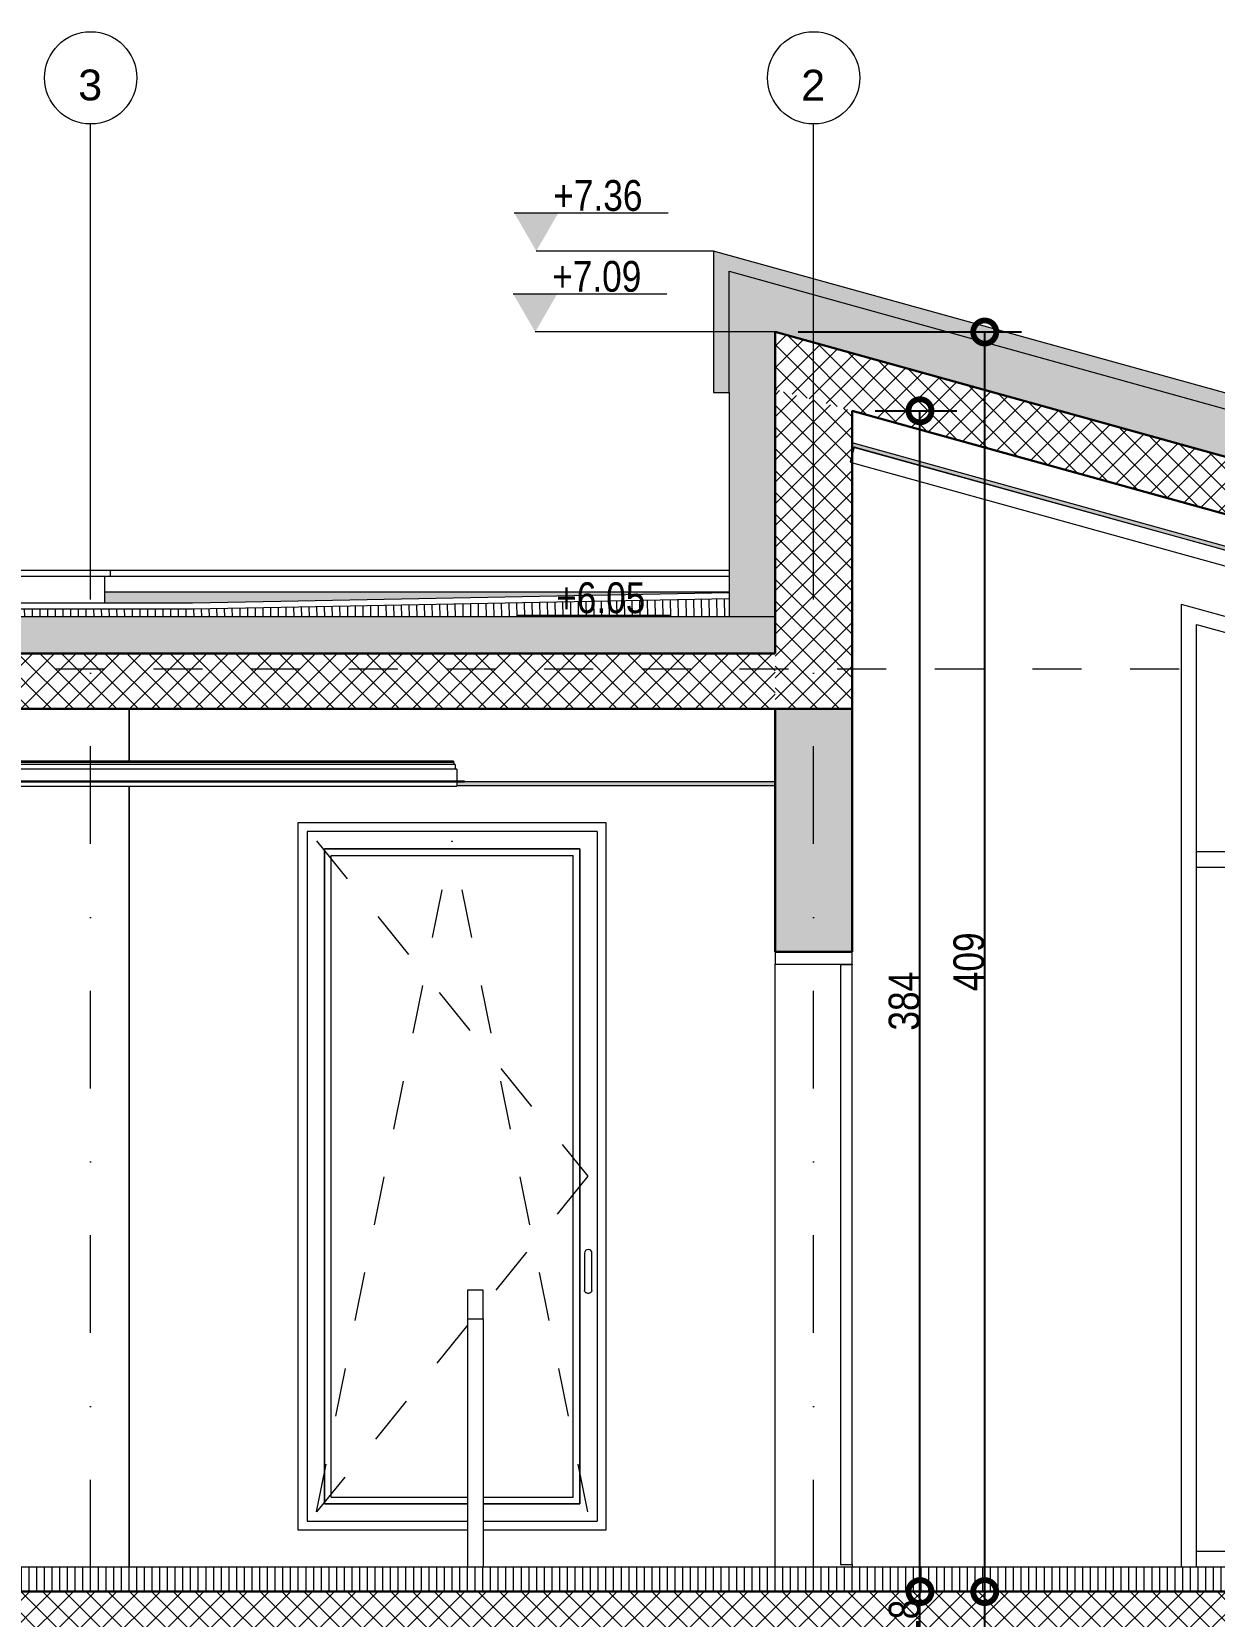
# Model space of a CAD drawing. Header units: centimetres. Extents: x 0 to 25250, y 0 to 2250.
# Drawn here: x 13232 to 13616, y 603 to 1118 of the extents above; entities that cross this region are included whole.
import ezdxf

# ---------------------------------------------------------------- set-up
doc = ezdxf.new("R2010")
doc.units = ezdxf.units.CM
for name, pattern in [('17-View-1$0$Dash', [31.75, 15.875, -15.875]), ('21-View-2$0$Dash', [31.75, 15.875, -15.875]), ('21-View-2$0$Dash dot', [79.375, 31.75, -23.8125, 0, -23.8125])]:
    doc.linetypes.add(name, pattern=pattern)
for name, color, linetype, lineweight in [('A-ANNO-DIMS', 7, 'Continuous', 9), ('A-ANNO-NOTE', 7, 'Continuous', 9), ('A-CLNG', 7, 'Continuous', 15), ('A-CLNG-PATT', 7, 'Continuous', 15), ('A-DETL', 7, 'Continuous', 9), ('A-DETL-MBND', 7, 'Continuous', 9), ('A-DOOR', 7, 'Continuous', 9), ('A-DOOR-FRAM', 7, 'Continuous', 15), ('A-FLOR-FNSH', 7, 'Continuous', 9), ('A-FLOR-HRAL', 7, 'Continuous', 9), ('A-FLOR-LEVL', 7, 'Continuous', 9), ('A-FLOR-PATT', 7, 'Continuous', 9), ('A-GLAZ', 7, 'Continuous', 5), ('A-GLAZ-CWMG', 7, 'Continuous', 9), ('A-GLAZ-HDLN', 7, '17-View-1$0$Dash', 5), ('A-ROOF', 7, 'Continuous', 9), ('A-ROOF-FNSH', 7, 'Continuous', 9), ('A-ROOF-PATT', 7, 'Continuous', 9), ('A-WALL', 7, 'Continuous', 9), ('A-WALL-FNSH', 7, 'Continuous', 9), ('A-WALL-PATT', 7, 'Continuous', 9), ('E-LITE-EQPM', 7, 'Continuous', 9), ('G-ANNO-DIMS', 7, 'Continuous', 9), ('S-BEAM', 7, 'Continuous', 9), ('S-COLS', 7, 'Continuous', 9), ('S-GRID', 7, 'Continuous', 9), ('S-GRID-IDEN', 7, 'Continuous', 9)]:
    doc.layers.add(name, color=color, linetype=linetype, lineweight=lineweight)
doc.styles.add('21-View-2$0$Arial', font='arial.ttf', dxfattribs={"height": 10})
doc.styles.add('21-View-2$0$Arial Narrow', font='ARIALN.TTF', dxfattribs={"height": 10})
doc.dimstyles.new('21-View-2$0$TEC_DIM', dxfattribs={"dimscale": 30.48, "dimtxt": 10.23431, "dimasz": 0.492126, "dimexe": 0.393701, "dimexo": 0.246063, "dimgap": 0, "dimtad": 1, "dimdec": 0, "dimzin": 0, "dimdsep": 46, "dimtxsty": '21-View-2$0$Arial Narrow', "dimblk1": '21-View-2$0$_DotSmall', "dimblk2": '21-View-2$0$_DotSmall', "dimsah": 1, "dimcen": 0.09, "dimazin": 0, "dimtfac": 1, "dimtdec": 4, "dimtix": 1, "dimtmove": 0, "dimatfit": 3, "dimfxl": 1, "dimtvp": 1, "dimtolj": 1, "dimtzin": 0, "dimarcsym": 2})
pattern_1 = [(45, (13116.8803, 645.128), (-3.535534, 3.535534), []), (135, (13116.8803, 645.128), (-3.535534, -3.535534), [])]

# ---------------------------------------------------------------- blocks, each defined once
blk = doc.blocks.new('Rectangular Mullion - TEC_DOGRAMA_TERASI_EX-1911774-4-4')
at = {"layer": 'A-GLAZ-CWMG'}
for p, q in [((-572.14, 308), (-572.14, 313)), ((-391.64, 313), (-572.14, 313)), ((-391.64, 313), (-391.64, 308))]:
    blk.add_line(p, q, dxfattribs=at)
blk = doc.blocks.new('TEC_DOOR-INT - 80x200-2358332-4-4')
at = {"layer": 'A-DOOR', "lineweight": 15}
for p, q in [((-687.94, 503.8), (-687.94, 308.8)), ((-684.14, 503.8), (-687.94, 503.8)), ((-684.14, 308.8), (-684.14, 503.8)), ((-687.94, 308.8), (-684.14, 308.8))]:
    blk.add_line(p, q, dxfattribs=at)
at = {"layer": 'A-DOOR-FRAM'}
for p, q in [((-709.14, 508), (-709.14, 504)), ((-684.14, 508), (-709.14, 508)), ((-684.14, 504), (-684.14, 508)), ((-709.14, 504), (-684.14, 504)), ((-709.14, 308), (-709.14, 504)), ((-684.14, 504), (-684.14, 503.8)), ((-684.14, 308.8), (-684.14, 308))]:
    blk.add_line(p, q, dxfattribs=at)
blk = doc.blocks.new('SINGLE - OK - 100x220-2452613-4-4')
at = {"layer": 'A-GLAZ'}
for p, q in [((-861.24, 547.1), (-861.24, 322.9)), ((-767.04, 547.1), (-861.24, 547.1)), ((-767.04, 547.1), (-767.04, 322.9)), ((-855.64, 541.5), (-855.64, 328.5)), ((-772.64, 541.5), (-855.64, 541.5)), ((-855.64, 328.5), (-855.64, 541.5)), ((-855.64, 541.5), (-772.64, 541.5)), ((-772.64, 328.5), (-772.64, 541.5)), ((-772.64, 541.5), (-772.64, 328.5)), ((-853.44, 330.7), (-853.44, 539.3)), ((-853.44, 539.3), (-774.84, 539.3)), ((-774.84, 330.7), (-774.84, 539.3)), ((-771.09, 410), (-771.09, 397.83)), ((-768.69, 397.83), (-768.69, 410)), ((-853.44, 330.7), (-809.14, 330.7)), ((-804.06, 330.7), (-774.84, 330.7)), ((-855.64, 328.5), (-809.14, 328.5)), ((-809.14, 328.5), (-855.64, 328.5)), ((-804.06, 328.5), (-772.64, 328.5)), ((-772.64, 328.5), (-804.06, 328.5)), ((-861.24, 322.9), (-809.14, 322.9)), ((-804.06, 322.9), (-767.04, 322.9))]:
    blk.add_line(p, q, dxfattribs=at)
at = {"layer": 'A-GLAZ', "flags": 128}
for points in [[(-771.09, 397.83), (-771.07, 397.68), (-771, 397.53), (-770.89, 397.39), (-770.74, 397.27), (-770.56, 397.18), (-770.35, 397.1), (-770.13, 397.06), (-769.89, 397.04), (-769.66, 397.06), (-769.43, 397.1), (-769.23, 397.18), (-769.05, 397.27), (-768.9, 397.39), (-768.79, 397.53), (-768.72, 397.68), (-768.69, 397.83)], [(-771, 397.53), (-771.07, 397.68), (-771.09, 397.83)], [(-768.69, 397.83), (-768.72, 397.68), (-768.79, 397.53)]]:
    blk.add_lwpolyline(points, dxfattribs=at)
at = {"layer": 'A-GLAZ'}
blk.add_arc((-769.89, 410), 1.2, 0, 180, dxfattribs=at)
at = {"layer": 'A-GLAZ-HDLN'}
for p, q in [((-858.24, 325.9), (-814.14, 544.1)), ((-858.24, 544.1), (-770.04, 435)), ((-770.04, 325.9), (-814.14, 544.1)), ((-770.04, 435), (-804.06, 392.92)), ((-809.14, 386.63), (-858.24, 325.9))]:
    blk.add_line(p, q, dxfattribs=at)
blk = doc.blocks.new('Rectangular Mullion - TEC_DOGRAMA_TERASI_INT-2419928-4-4')
at = {"layer": 'A-GLAZ-CWMG'}
for p, q in [((-572.14, 535.5), (-572.14, 540.5)), ((-391.64, 540.5), (-572.14, 540.5)), ((-391.64, 540.5), (-391.64, 535.5)), ((-572.14, 535.5), (-391.64, 535.5))]:
    blk.add_line(p, q, dxfattribs=at)
blk = doc.blocks.new('Railing - Railing-2455743-4-4')
at = {"layer": 'A-FLOR-HRAL'}
for p, q in [((-804.06, 398), (-809.14, 398)), ((-809.14, 398), (-809.14, 388.69)), ((-804.06, 388.69), (-804.06, 398)), ((-809.14, 388.69), (-804.06, 388.69)), ((-809.14, 388.69), (-809.14, 308)), ((-804.06, 388.69), (-804.06, 308)), ((-819.14, 239.67), (-820.76, 234.28)), ((-824.22, 234.28), (-819.14, 234.28)), ((-824.22, 114.67), (-824.22, 234.28)), ((-819.14, 234.28), (-824.22, 234.28)), ((-824.22, 114.67), (-824.22, 108.43)), ((-819.14, 114.67), (-824.22, 114.67)), ((-824.22, 108.43), (-819.14, 108.43))]:
    blk.add_line(p, q, dxfattribs=at)
blk = doc.blocks.new('Rectangular Mullion - TEC_DOGRAMA_TERASI_EX-2493949-4-4')
at = {"layer": 'A-GLAZ-CWMG'}
blk.add_line((-572.14, 614.4), (-390.48, 564.02), dxfattribs=at)
blk = doc.blocks.new('Rectangular Mullion - TEC_DOGRAMA_TERASI_EX-2493950-4-4')
at = {"layer": 'A-DETL-MBND'}
blk.add_line((-577.14, 620.98), (-577.14, 538), dxfattribs=at)
at = {"layer": 'A-GLAZ-CWMG'}
blk.add_line((-572.14, 538), (-572.14, 614.4), dxfattribs=at)
blk = doc.blocks.new('Structural Framing 3 - Structural Framing 3-2368551-4-4')
at = {"layer": 'S-BEAM'}
h = blk.add_hatch(dxfattribs=at)
h.set_pattern_fill('FP2_17', color=256, style=0, pattern_type=2)
h.set_pattern_definition([(45, (-1066.009, 333.896), (-3.535534, 3.535534), []), (135, (-1066.009, 333.896), (-3.535534, -3.535534), [])])
h.paths.add_polyline_path([(-684.14, 587), (-684.14, 683.86), (-709.14, 690.79), (-709.14, 587), (-694.08, 587)])
at = {"layer": 'A-DETL', "color": 7, "lineweight": 30}
for p, q in [((-709.14, 690.79), (-709.14, 625)), ((-709.14, 625), (-709.14, 617)), ((-709.14, 617), (-709.14, 605)), ((-709.14, 587), (-684.14, 587))]:
    blk.add_line(p, q, dxfattribs=at)
at = {"layer": 'S-BEAM', "lineweight": 30}
blk.add_line((-684.14, 587), (-684.14, 683.86), dxfattribs=at)
blk = doc.blocks.new('Rectangular Mullion - TEC_DOGRAMA_TERASI_EX-2486685-4-4')
at = {"layer": 'A-DETL-MBND'}
blk.add_line((-577.14, 538), (-577.14, 308), dxfattribs=at)
at = {"layer": 'A-GLAZ-CWMG'}
blk.add_line((-572.14, 308), (-572.14, 538), dxfattribs=at)
blk = doc.blocks.new('Grid - TEC_GRID_CIRCLE-145857-4-4')
at = {"layer": 'S-GRID-IDEN'}
blk.add_circle((-696.64, 792.09), 15, dxfattribs=at)
blk = doc.blocks.new('Spot Elevations - ELEVATION_PROJECT-150941-4-4')
at = {"layer": 'A-ANNO-NOTE'}
blk.add_hatch(color=256, dxfattribs=at).paths.add_polyline_path([(-1311.2, 698.09), (-1296.89, 698.09), (-1304.04, 685.69)])
blk.add_line((-1311.2, 698.09), (-1261.2, 698.09), dxfattribs=at)
blk = doc.blocks.new('21-View-2$0$_DotSmall')
at = {"color": 0, "linetype": 'ByBlock', "const_width": 0.5}
blk.add_lwpolyline([(-0.0625, 0, 1), (0.0625, 0, 1)], format="xyb", close=True, dxfattribs=at)
blk = doc.blocks.new('*D3135')
at = {"layer": 'A-ANNO-DIMS', "color": 0, "lineweight": -2, "transparency": 16777216}
for p, q in [((13520.83, 593.23), (13520.83, 611.23)), ((13525.68, 611.23), (13532.83, 611.23)), ((13525.68, 593.23), (13532.83, 593.23))]:
    blk.add_line(p, q, dxfattribs=at)
at = {"layer": 'A-ANNO-DIMS', "color": 0, "lineweight": -2, "transparency": 16777216, "xscale": 15, "yscale": 15, "zscale": 15}
for p, rotation in [((13520.83, 611.23), 90), ((13520.83, 593.23), 270)]:
    blk.add_blockref('21-View-2$0$_DotSmall', p, dxfattribs=dict(at, rotation=rotation))
at = {"layer": 'A-ANNO-DIMS', "color": 0, "transparency": 16777216, "insert": (13515.72, 602.23), "char_height": 10, "width": 15.2053, "attachment_point": 5, "rotation": 90, "style": '21-View-2$0$Arial Narrow'}
blk.add_mtext('\\A1;18', dxfattribs=at)
blk = doc.blocks.new('*D3136')
at = {"layer": 'A-ANNO-DIMS', "color": 0, "lineweight": -2, "transparency": 16777216}
for p, q in [((13506.25, 995.09), (13532.83, 995.09)), ((13520.83, 611.23), (13520.83, 995.09)), ((13525.68, 611.23), (13532.83, 611.23))]:
    blk.add_line(p, q, dxfattribs=at)
at = {"layer": 'A-ANNO-DIMS', "color": 0, "lineweight": -2, "transparency": 16777216, "xscale": 15, "yscale": 15, "zscale": 15}
for p, rotation in [((13520.83, 995.09), 90), ((13520.83, 611.23), 270)]:
    blk.add_blockref('21-View-2$0$_DotSmall', p, dxfattribs=dict(at, rotation=rotation))
at = {"layer": 'A-ANNO-DIMS', "color": 0, "transparency": 16777216, "insert": (13515.72, 803.16), "char_height": 10, "width": 22.8079, "attachment_point": 5, "rotation": 90, "style": '21-View-2$0$Arial Narrow'}
blk.add_mtext('\\A1;384', dxfattribs=at)
blk = doc.blocks.new('*D3138')
at = {"layer": 'A-ANNO-DIMS', "color": 0, "lineweight": -2, "transparency": 16777216}
for p, q in [((13541.87, 311.23), (13541.87, 611.23)), ((13546.72, 611.23), (13553.87, 611.23)), ((13546.72, 311.23), (13553.87, 311.23))]:
    blk.add_line(p, q, dxfattribs=at)
at = {"layer": 'A-ANNO-DIMS', "color": 0, "lineweight": -2, "transparency": 16777216, "xscale": 15, "yscale": 15, "zscale": 15}
for p, rotation in [((13541.87, 611.23), 90), ((13541.87, 311.23), 270)]:
    blk.add_blockref('21-View-2$0$_DotSmall', p, dxfattribs=dict(at, rotation=rotation))
at = {"layer": 'A-ANNO-DIMS', "color": 0, "transparency": 16777216, "insert": (13536.76, 461.23), "char_height": 10, "width": 22.8079, "attachment_point": 5, "rotation": 90, "style": '21-View-2$0$Arial Narrow'}
blk.add_mtext('\\A1;300', dxfattribs=at)
blk = doc.blocks.new('*D3139')
at = {"layer": 'A-ANNO-DIMS', "color": 0, "lineweight": -2, "transparency": 16777216}
for p, q in [((13481.25, 1020.7), (13553.87, 1020.7)), ((13541.87, 611.23), (13541.87, 1020.7)), ((13546.72, 611.23), (13553.87, 611.23))]:
    blk.add_line(p, q, dxfattribs=at)
at = {"layer": 'A-ANNO-DIMS', "color": 0, "lineweight": -2, "transparency": 16777216, "xscale": 15, "yscale": 15, "zscale": 15}
for p, rotation in [((13541.87, 1020.7), 90), ((13541.87, 611.23), 270)]:
    blk.add_blockref('21-View-2$0$_DotSmall', p, dxfattribs=dict(at, rotation=rotation))
at = {"layer": 'A-ANNO-DIMS', "color": 0, "transparency": 16777216, "insert": (13536.76, 815.97), "char_height": 10, "width": 22.8079, "attachment_point": 5, "rotation": 90, "style": '21-View-2$0$Arial Narrow'}
blk.add_mtext('\\A1;409', dxfattribs=at)
blk = doc.blocks.new('Rectangular Mullion - TEC_LAMEL-1726567-4-4')
at = {"layer": 'A-GLAZ-CWMG', "color": 253, "lineweight": 5, "true_color": 0xaaaaaa}
for p, q in [((-683.48, 672), (-684.81, 667.18)), ((-168.48, 529.18), (-683.48, 672)), ((-684.81, 667.18), (-169.81, 524.36)), ((-169.81, 524.36), (-168.48, 529.18))]:
    blk.add_line(p, q, dxfattribs=at)
blk = doc.blocks.new('TRACK LIGHT MAYTONI SYS G - TRACK LIGHT MAYTONI SYS-1679059-4-4')
at = {"layer": 'E-LITE-EQPM', "lineweight": 5}
for p, q in [((-813.68, 569.92), (-1504.64, 569.92)), ((-1504.64, 569.92), (-1504.64, 569.79)), ((-1504.64, 569.79), (-813.68, 569.79)), ((-1504.64, 569.79), (-1504.64, 569.56)), ((-813.59, 569.56), (-1504.64, 569.56)), ((-1504.64, 569.56), (-1504.64, 568.88)), ((-813.19, 568.88), (-1504.64, 568.88)), ((-1504.64, 568.88), (-1504.64, 567.38)), ((-812.59, 567.38), (-1504.64, 567.38)), ((-1504.64, 567.38), (-1504.64, 563.45)), ((-814.06, 569.79), (-814.06, 569.56)), ((-813.68, 569.92), (-813.68, 569.79)), ((-813.59, 569.56), (-813.59, 568.88)), ((-813.19, 568.88), (-813.19, 567.38)), ((-812.59, 567.38), (-812.59, 563.45)), ((-810.15, 563.45), (-1504.64, 563.45)), ((-1504.64, 563.45), (-1504.64, 563.25)), ((-1504.64, 563.25), (-810.15, 563.25)), ((-1504.64, 563.25), (-1504.64, 561.83)), ((-1504.64, 561.83), (-812.59, 561.83)), ((-812.59, 563.25), (-812.59, 561.83)), ((-810.15, 563.45), (-810.15, 563.25))]:
    blk.add_line(p, q, dxfattribs=at)

msp = doc.modelspace()

# ---------------------------------------------------------------- hatches: boundary and pattern name
at = {"layer": 'A-CLNG-PATT', "true_color": 0xffff80}
msp.add_hatch(color=51, dxfattribs=at).paths.add_polyline_path([(14013.75, 840.61), (14013.75, 841.9), (13498.75, 984.71), (13498.75, 983.42), (13985.82, 848.35)])
h = msp.add_hatch(color=51, dxfattribs=at)
h.paths.add_polyline_path([(13372.74, 873.23), (13473.75, 873.23), (13473.75, 874.48), (13370.3, 874.48), (13370.3, 873.23), (13371.87, 873.23)])
h.paths.add_polyline_path([(12640.98, 873.23), (12678.24, 873.23), (12678.24, 874.48), (12612.74, 874.48), (12613.03, 873.23)])
at = {"layer": 'A-FLOR-PATT'}
h = msp.add_hatch(dxfattribs=at)
h.set_pattern_fill('FP2_17', color=256, style=0, pattern_type=2)
h.set_pattern_definition(pattern_1)
h.paths.add_polyline_path([(13473.75, 898.23), (13473.75, 916.23), (12843.75, 916.23), (12843.75, 898.23), (13430.34, 898.23)])
at = {"layer": 'A-FLOR-PATT', "true_color": 0x787878}
h = msp.add_hatch(dxfattribs=at)
h.set_pattern_fill('FP2_15', color=8, style=0, pattern_type=2)
h.set_pattern_definition([(270, (13218.7463, 619.2322), (2.5, -9e-15), [])])
h.paths.add_polyline_path([(14006.75, 611.23), (14013.75, 611.23), (14013.75, 619.23), (12608.75, 619.23), (12608.75, 611.23), (13985.82, 611.23)])
at = {"layer": 'A-FLOR-PATT'}
h = msp.add_hatch(dxfattribs=at)
h.set_pattern_fill('FP2_17', color=256, style=0, pattern_type=2)
h.set_pattern_definition(pattern_1)
h.paths.add_polyline_path([(14015.05, 593.23), (14038.75, 593.23), (14038.75, 611.23), (12608.75, 611.23), (12608.75, 593.23), (14013.75, 593.23)])
at = {"layer": 'A-ROOF-PATT', "true_color": 0xc0c0c0}
msp.add_hatch(color=9, dxfattribs=at).paths.add_polyline_path([(14058.75, 874.03), (14058.75, 879.22), (13453.75, 1047), (13453.75, 1041.82), (14053.75, 875.42)])
at = {"layer": 'A-ROOF-PATT', "true_color": 0xffff80}
msp.add_hatch(color=51, dxfattribs=at).paths.add_polyline_path([(14053.75, 859.86), (14053.75, 875.42), (13458.75, 1040.43), (13458.75, 1024.86), (14038.75, 864.02)])
at = {"layer": 'A-ROOF-PATT'}
h = msp.add_hatch(dxfattribs=at)
h.set_pattern_fill('FP2_17', color=256, style=0, pattern_type=2)
h.set_pattern_definition(pattern_1)
h.paths.add_polyline_path([(14038.75, 845.34), (14038.75, 864.02), (13473.75, 1020.7), (13473.75, 1002.02), (14015.05, 851.91)])
at = {"layer": 'A-ROOF-PATT', "true_color": 0xc0c0c0}
h = msp.add_hatch(dxfattribs=at)
h.set_pattern_fill('FP2_11', color=9, style=0, pattern_type=2)
h.set_pattern_definition([(271.114, (13364.7463, 934.1122), (2.499527, 0.048604), [])])
h.paths.add_polyline_path([(13458.75, 928.23), (13458.75, 933.94), (13284.37, 930.55), (13190.92, 930.55), (13118.71, 934.23), (12944.08, 930.55), (12871.59, 930.55), (12858.75, 932.24), (12858.75, 928.23), (13430.34, 928.23)])
h = msp.add_hatch(dxfattribs=at)
h.set_pattern_fill('FP2_12', color=9, style=0, pattern_type=2)
h.set_pattern_definition([(0, (13116.880336, 923.489234), (5.08, 0.04095), [0.4191, -3.391, 0.4191, -3.391, -20.32]), (0, (13116.880336, 923.489234), (5.08, 0.04095), [-7.62, 0.4191, -7.201, 0.4191, -3.391, -8.89]), (0, (13116.880336, 923.489234), (5.08, 0.04095), [-19.05, 0.4191, -2.121, 0.4191, -5.931]), (176.804, (13118.785336, 923.51023), (-3.639895828, 0.121349486), [0.20988, -1.698, 0.20988, -1.698, -10.176]), (176.804, (13118.785336, 923.51023), (-3.639895828, 0.121349486), [-3.816, 0.20988, -3.606, 0.20988, -1.698, -4.452]), (176.804, (13118.785336, 923.51023), (-3.639895828, 0.121349486), [-9.54, 0.20988, -1.062, 0.20988, -2.97]), (183.196, (13119.420336, 923.59223), (-1.440190597, -0.162315675), [0.20988, -1.698, 0.20988, -1.698, -10.176]), (183.196, (13119.420336, 923.59223), (-1.440190597, -0.162315675), [-3.816, 0.20988, -3.606, 0.20988, -1.698, -4.452]), (183.196, (13119.420336, 923.59223), (-1.440190597, -0.162315675), [-9.54, 0.20988, -1.062, 0.20988, -2.97])])
h.paths.add_polyline_path([(13284.31, 932.55), (13458.75, 935.94), (13458.75, 936.23), (13255.75, 936.23), (13255.75, 932.55)])
h = msp.add_hatch(dxfattribs=at)
h.set_pattern_fill('FP2_13', color=9, style=0, pattern_type=2)
h.set_pattern_definition([(1.116, (13111.344335884, 929.176233636), (5.079035606913459, 0.098981338166525), [0.4191, -3.391, 0.4191, -3.391, -20.32]), (1.116, (13111.344335884, 929.176233636), (5.079035606913459, 0.098981338166525), [-7.62, 0.4191, -7.201, 0.4191, -3.391, -8.89]), (1.116, (13111.344335884, 929.176233636), (5.079035606913459, 0.098981338166525), [-19.05, 0.4191, -2.121, 0.4191, -5.931]), (181.114, (13113.249335884, 929.213233636), (-3.639310647972726, -0.0708379308869), [0.20955, -1.695, 0.20955, -1.695, -10.16]), (181.114, (13113.249335884, 929.213233636), (-3.639310647972726, -0.0708379308869), [-3.81, 0.20955, -3.6, 0.20955, -1.695, -4.445]), (181.114, (13113.249335884, 929.213233636), (-3.639310647972726, -0.0708379308869), [-9.525, 0.20955, -1.06, 0.20955, -2.965]), (181.119, (13113.884335884, 929.225233636), (-1.439724012061583, -0.02819173625901), [0.20955, -1.695, 0.20955, -1.695, -10.16]), (181.119, (13113.884335884, 929.225233636), (-1.439724012061583, -0.02819173625901), [-3.81, 0.20955, -3.6, 0.20955, -1.695, -4.445]), (181.119, (13113.884335884, 929.225233636), (-1.439724012061583, -0.02819173625901), [-9.525, 0.20955, -1.06, 0.20955, -2.965])])
h.paths.add_polyline_path([(13284.31, 932.55), (13284.37, 932.55), (13284.37, 932.55)])
at = {"layer": 'A-ROOF-PATT', "lineweight": 5, "true_color": 0xffff80}
msp.add_hatch(color=51, dxfattribs=at).paths.add_polyline_path([(13473.75, 916.23), (13473.75, 928.23), (12858.75, 928.23), (12858.75, 916.23), (13430.34, 916.23)])
at = {"layer": 'A-WALL-PATT', "true_color": 0xc0c0c0}
msp.add_hatch(color=9, dxfattribs=at).paths.add_polyline_path([(13453.75, 1001), (13458.75, 1001), (13458.75, 1040.43), (13453.75, 1041.82), (13453.75, 1004.24)])
at = {"layer": 'A-WALL-PATT', "true_color": 0xffff80}
msp.add_hatch(color=51, dxfattribs=at).paths.add_polyline_path([(13458.75, 928.23), (13473.75, 928.23), (13473.75, 1020.7), (13458.75, 1024.86), (13458.75, 933.94)])
at = {"layer": 'A-WALL-PATT', "true_color": 0x808080}
msp.add_hatch(color=8, dxfattribs=at).paths.add_polyline_path([(13498.75, 819.23), (13498.75, 898.23), (13473.75, 898.23), (13473.75, 819.23), (13488.81, 819.23)])

# ---------------------------------------------------------------- linework, layer by layer
at = {"layer": 'A-CLNG', "lineweight": 5}
for p, q in [((14013.75, 841.9), (13498.75, 984.71)), ((13498.75, 984.71), (13498.75, 983.42)), ((13498.75, 983.42), (14013.75, 840.61)), ((13370.3, 873.23), (13473.75, 873.23)), ((13473.75, 874.48), (13372.74, 874.48)), ((13473.75, 873.23), (13473.75, 874.48))]:
    msp.add_line(p, q, dxfattribs=at)
at = {"layer": 'A-FLOR-FNSH', "lineweight": 30}
for p, q in [((13473.75, 916.23), (12843.75, 916.23)), ((12843.75, 898.23), (13473.75, 898.23)), ((14038.75, 611.23), (12608.75, 611.23))]:
    msp.add_line(p, q, dxfattribs=at)
at = {"layer": 'A-FLOR-FNSH'}
msp.add_line((13966.75, 619.23), (12608.75, 619.23), dxfattribs=at)
at = {"layer": 'A-FLOR-LEVL', "linetype": '21-View-2$0$Dash'}
for p, q in [((12319.19, 911.23), (14133.43, 911.23)), ((12319.19, 611.23), (14133.43, 611.23))]:
    msp.add_line(p, q, dxfattribs=at)
at = {"layer": 'A-ROOF', "lineweight": 30}
for p, q in [((14038.75, 864.02), (13473.75, 1020.7)), ((13498.75, 995.09), (14013.75, 852.27))]:
    msp.add_line(p, q, dxfattribs=at)
at = {"layer": 'A-ROOF'}
for p, q in [((13255.75, 936.23), (13458.75, 936.23)), ((13458.75, 933.94), (13313.14, 931.11)), ((12858.75, 928.23), (13458.75, 928.23)), ((13284.37, 930.55), (13190.92, 930.55)), ((13313.14, 931.11), (13284.37, 930.55)), ((13473.75, 916.23), (13473.75, 928.23))]:
    msp.add_line(p, q, dxfattribs=at)
at = {"layer": 'A-ROOF-FNSH'}
for p, q in [((13453.75, 1047), (13453.75, 1041.82)), ((14058.75, 879.22), (13453.75, 1047)), ((13458.75, 1040.43), (14053.75, 875.42)), ((13284.37, 932.55), (13190.96, 932.55)), ((13313.1, 933.11), (13284.37, 932.55)), ((13458.75, 935.94), (13313.1, 933.11))]:
    msp.add_line(p, q, dxfattribs=at)
at = {"layer": 'A-WALL', "lineweight": 30}
for p, q in [((13473.75, 1002.02), (13473.75, 1020.7)), ((13473.75, 898.23), (13473.75, 819.23)), ((13498.75, 819.23), (13498.75, 898.23)), ((13473.75, 819.23), (13498.75, 819.23))]:
    msp.add_line(p, q, dxfattribs=at)
at = {"layer": 'A-WALL'}
for p, q in [((13458.75, 1001), (13458.75, 928.23)), ((13473.75, 928.23), (13473.75, 1002.02)), ((12858.75, 943.23), (13458.75, 943.23)), ((13257.75, 941.23), (13257.75, 943.23)), ((13458.75, 941.23), (12858.75, 941.23)), ((13255.75, 941.23), (13255.75, 932.55)), ((13458.75, 928.23), (13473.75, 928.23)), ((13605.75, 932.21), (13873.75, 857.89)), ((13263.75, 881.16), (13263.75, 898.23)), ((13498.75, 898.23), (13473.75, 898.23)), ((13263.75, 619.23), (13263.75, 873.06)), ((13318.75, 631.23), (13318.75, 861.23)), ((13318.75, 861.23), (13418.75, 861.23)), ((13418.75, 861.23), (13418.75, 631.23)), ((13373.75, 631.23), (13318.75, 631.23)), ((13418.75, 631.23), (13378.83, 631.23))]:
    msp.add_line(p, q, dxfattribs=at)
at = {"layer": 'A-WALL-FNSH'}
for p, q in [((13453.75, 1041.82), (13453.75, 1001)), ((13458.75, 1001), (13458.75, 1040.43)), ((13453.75, 1001), (13458.75, 1001))]:
    msp.add_line(p, q, dxfattribs=at)
at = {"layer": 'G-ANNO-DIMS'}
for p, q in [((13411.69, 1047), (13396.11, 1047)), ((13453.75, 1047), (13411.69, 1047)), ((13432.49, 1020.7), (13395.74, 1020.7)), ((13473.75, 1020.7), (13432.49, 1020.7))]:
    msp.add_line(p, q, dxfattribs=at)
at = {"layer": 'S-COLS'}
for p, q in [((13263.75, 898.23), (13263.75, 881.16)), ((13263.75, 873.06), (13263.75, 619.23))]:
    msp.add_line(p, q, dxfattribs=at)
at = {"layer": 'S-GRID', "color": 1, "lineweight": 18, "true_color": 0xff0000}
for p, q in [((13251.25, 963.32), (13251.25, 1088.32)), ((13486.25, 963.32), (13486.25, 1088.32))]:
    msp.add_line(p, q, dxfattribs=at)
at = {"layer": 'S-GRID', "color": 1, "linetype": '21-View-2$0$Dash dot', "lineweight": 18, "true_color": 0xff0000}
for p, q in [((13251.25, 218.48), (13251.25, 963.32)), ((13486.25, 218.48), (13486.25, 963.32))]:
    msp.add_line(p, q, dxfattribs=at)

# ---------------------------------------------------------------- block references
at = {"layer": 'A-DETL', "color": 7, "lineweight": 30}
msp.add_blockref('Structural Framing 3 - Structural Framing 3-2368551-4-4', (14182.89, 311.23), dxfattribs=at)
at = {"layer": 'A-DETL-MBND'}
for name in ['Rectangular Mullion - TEC_DOGRAMA_TERASI_EX-2493950-4-4', 'Rectangular Mullion - TEC_DOGRAMA_TERASI_EX-2486685-4-4']:
    msp.add_blockref(name, (14182.89, 311.23), dxfattribs=at)
at = {"layer": 'A-DOOR-FRAM'}
msp.add_blockref('TEC_DOOR-INT - 80x200-2358332-4-4', (14182.89, 311.23), dxfattribs=at)
at = {"layer": 'A-FLOR-HRAL'}
msp.add_blockref('Railing - Railing-2455743-4-4', (14182.89, 311.23), dxfattribs=at)
at = {"layer": 'A-GLAZ'}
msp.add_blockref('SINGLE - OK - 100x220-2452613-4-4', (14182.89, 311.23), dxfattribs=at)
at = {"layer": 'A-GLAZ-CWMG', "color": 253, "lineweight": 5, "true_color": 0xaaaaaa}
msp.add_blockref('Rectangular Mullion - TEC_LAMEL-1726567-4-4', (14182.89, 311.23), dxfattribs=at)
at = {"layer": 'A-GLAZ-CWMG'}
for name in ['Rectangular Mullion - TEC_DOGRAMA_TERASI_EX-2493949-4-4', 'Rectangular Mullion - TEC_DOGRAMA_TERASI_INT-2419928-4-4', 'Rectangular Mullion - TEC_DOGRAMA_TERASI_EX-1911774-4-4']:
    msp.add_blockref(name, (14182.89, 311.23), dxfattribs=at)
at = {"layer": 'E-LITE-EQPM', "lineweight": 5}
msp.add_blockref('TRACK LIGHT MAYTONI SYS G - TRACK LIGHT MAYTONI SYS-1679059-4-4', (14182.89, 311.23), dxfattribs=at)
at = {"layer": 'G-ANNO-DIMS'}
for p in [(14700.15, 361.31), (14699.79, 335.01), (14701.08, 230.54)]:
    msp.add_blockref('Spot Elevations - ELEVATION_PROJECT-150941-4-4', p, dxfattribs=at)
at = {"layer": 'S-GRID-IDEN'}
for p in [(13947.89, 311.23), (14182.89, 311.23)]:
    msp.add_blockref('Grid - TEC_GRID_CIRCLE-145857-4-4', p, dxfattribs=at)

# ---------------------------------------------------------------- texts
at = {"layer": 'G-ANNO-DIMS', "char_height": 10, "width": 34.7536, "attachment_point": 1, "line_spacing_factor": 0.974696, "style": '21-View-2$0$Arial Narrow'}
for s, insert in [('+7.36', (13401.63, 1070.09)), ('+7.09', (13401.26, 1043.79)), ('+6.05', (13402.56, 939.32))]:
    msp.add_mtext(s, dxfattribs=dict(at, insert=insert))
at = {"layer": 'S-GRID-IDEN', "char_height": 10, "width": 8.25, "attachment_point": 5, "line_spacing_factor": 0.936439, "style": '21-View-2$0$Arial'}
for s, insert in [('\\pt50,100,150,200,250,300,350,400,450,500,550,600,650,700,750,800,850,900,950,1000,1050,1100,1150,1200,1250,1300,1350,1400,1450,1500,1550,1600;3', (13251.09, 1100.94)), ('\\pt50,100,150,200,250,300,350,400,450,500,550,600,650,700,750,800,850,900,950,1000,1050,1100,1150,1200,1250,1300,1350,1400,1450,1500,1550,1600;2', (13486.09, 1100.94))]:
    msp.add_mtext(s, dxfattribs=dict(at, insert=insert))

# ---------------------------------------------------------------- dimensions: what is measured, and where the dimension line sits
at = {"layer": 'A-ANNO-DIMS'}
for base, p1, p2, override, picture, middle in [((13541.87, 1020.7), (13539.22, 611.23), (13473.75, 1020.7), {"dimpost": '<>', "dimfxl": 414.672703}, '*D3139', (13536.76, 815.97)), ((13520.83, 995.09), (13518.18, 611.23), (13498.75, 995.09), {"dimpost": '<>', "dimfxl": 384.350484}, '*D3136', (13515.72, 803.16)), ((13520.83, 611.23), (13518.18, 593.23), (13518.18, 611.23), {"dimpost": '<>', "dimfxl": 18}, '*D3135', (13515.72, 602.23)), ((13541.87, 611.23), (13539.22, 311.23), (13539.22, 611.23), {"dimpost": '<>', "dimfxl": 300}, '*D3138', (13536.76, 461.23))]:
    dim = msp.add_linear_dim(base=base, p1=p1, p2=p2, angle=90, dimstyle='21-View-2$0$TEC_DIM', override=override, dxfattribs=at)
    dim.commit()
    dim.dimension.update_dxf_attribs({"geometry": picture, "text_midpoint": middle})

doc.saveas('drawing.dxf')
